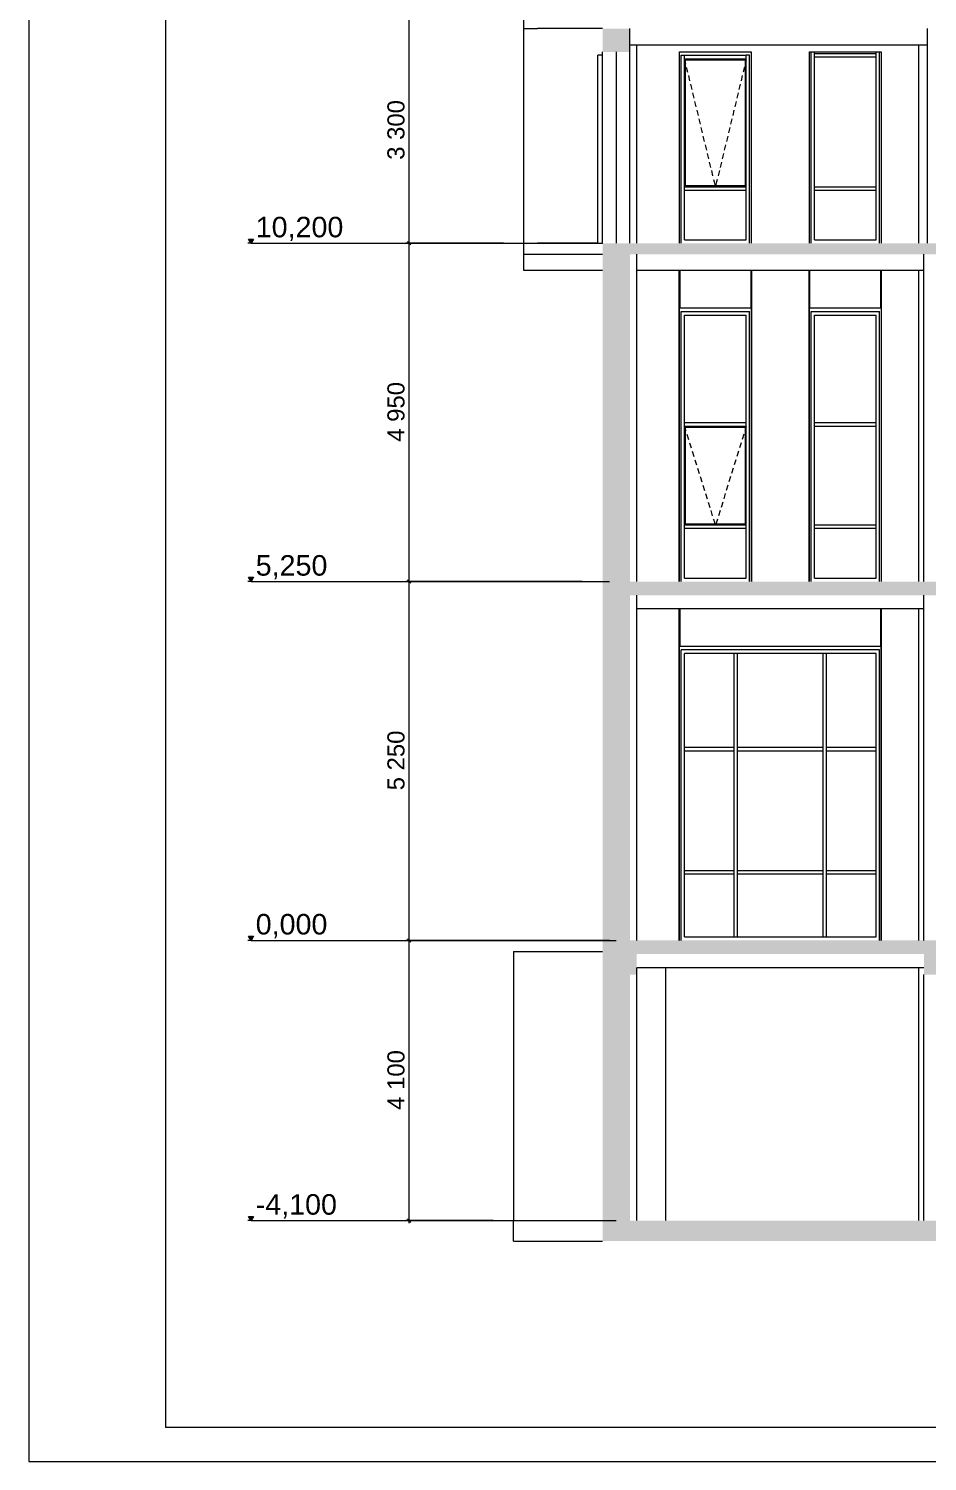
# Model space of a CAD drawing. Header units: millimetres. Extents: x 1499747 to 4230374, y -28481 to 441852.
# Drawn here: x 2338203 to 2351344, y -27406 to -6445 of the extents above; entities that cross this region are included whole.
import ezdxf
from ezdxf.xclip import XClip

# ---------------------------------------------------------------- set-up
doc = ezdxf.new("R2010")
doc.units = ezdxf.units.MM
doc.header["$MEASUREMENT"] = 0
doc.header["$XCLIPFRAME"] = 0
for name, color, linetype, lineweight in [('1 Разрез_23_0_Ном._пера__7_Ном._пера__7', 7, 'Continuous', 18), ('1 Разрез_23_Витражные окна_Ном._пера__1_Ном._пера__7', 7, 'Continuous', 18), ('1 Разрез_23_Витражные окна_Ном._пера__92_Ном._пера__233', 233, 'Continuous', 18), ('1 Разрез_23_Конструктив - Балки_Ном._пера__10_Ном._пера__134', 134, 'Continuous', 18), ('1 Разрез_23_Конструктив - Балки_Ном._пера__7', 7, 'Continuous', 18), ('1 Разрез_23_Конструктив - Колонны_Ном._пера__8_Ном._пера__12', 12, 'Continuous', 18), ('1 Разрез_23_Конструктив - Перекрытия_Ном._пера__1_Ном._пера__7', 7, 'Continuous', 18), ('1 Разрез_23_Конструктив - Перекрытия_Ном._пера__7', 7, 'Continuous', 18), ('1 Разрез_23_Конструктив - Перекрытия_Ном._пера__89_Ном._пера__111', 111, 'Continuous', 18), ('1 Разрез_23_Конструктив - Стена Кирпич Подвал_Ном._пера__1_Ном._пера__7', 7, 'Continuous', 18), ('1 Разрез_23_Конструктив - Стены Ненесущие Газоблок_Ном._пера__87_Ном._пера__251', 251, 'Continuous', 18), ('1 Разрез_23_Конструктив - Стены Несущие_Ном._пера__7', 7, 'Continuous', 18), ('1 Разрез_23_Конструктив - Стены Несущие_Ном._пера__87_Ном._пера__251', 251, 'Continuous', 18), ('1 Разрез_23_Окна Archicad_Ном._пера__87_Ном._пера__251', 251, 'Continuous', 18), ('1 Разрез_23_Размер - ГКЛ перегородки_Ном._пера__1_Ном._пера__7', 7, 'Continuous', 18), ('1 Разрез_23_Размер - Общий_Ном._пера__1_Ном._пера__7', 7, 'Continuous', 18)]:
    doc.layers.add(name, color=color, linetype=linetype, lineweight=lineweight)
doc.layers.add('Чертеж и Рисунок', color=7, linetype='Continuous')
doc.styles.add('СГЕНЕРИР_СТИЛЬ_2', font='arial.ttf')

# ---------------------------------------------------------------- blocks, each defined once
blk = doc.blocks.new('Чертеж_1_23', base_point=(1274000, 29700))
at = {"layer": '1 Разрез_23_Конструктив - Балки_Ном._пера__7', "linetype": 'Continuous'}
for points in [[(1240792, 21230), (1240392, 21230), (1240392, 20890), (1240792, 20890)], [(1240792, 17930), (1240392, 17930), (1240392, 17590), (1240792, 17590)], [(1240792, 12940), (1240392, 12940), (1240392, 12640), (1240792, 12640)], [(1240892, 7730), (1240392, 7730), (1240392, 7390), (1240892, 7390)], [(1245592, 7730), (1245092, 7730), (1245092, 7390), (1245592, 7390)]]:
    blk.add_hatch(color=256, dxfattribs=at).paths.add_polyline_path(points)
at = {"layer": '1 Разрез_23_Конструктив - Перекрытия_Ном._пера__7', "linetype": 'Continuous'}
for points in [[(1240392, 18090), (1240392, 17930), (1256659, 17930), (1256659, 18090)], [(1240392, 12940), (1256659, 12940), (1256659, 13140), (1240392, 13140)], [(1240392, 7890), (1240392, 7730), (1240892, 7730), (1240892, 7690), (1245092, 7690), (1245092, 7730), (1245592, 7730), (1245592, 7690), (1249792, 7690), (1249792, 7730), (1250292, 7730), (1250292, 7690), (1254492, 7690), (1254492, 7730), (1254992, 7730), (1254992, 7690), (1256659, 7690), (1256659, 7890)], [(1240392, 3790), (1240392, 3490), (1256659, 3490), (1256659, 3790)]]:
    blk.add_hatch(color=256, dxfattribs=at).paths.add_polyline_path(points)
at = {"layer": '1 Разрез_23_Конструктив - Стены Несущие_Ном._пера__7', "linetype": 'Continuous'}
for points in [[(1240792, 17590), (1240392, 17590), (1240392, 13140), (1240792, 13140)], [(1240792, 7890), (1240792, 12640), (1240392, 12640), (1240392, 7890)], [(1240792, 7390), (1240392, 7390), (1240392, 3790), (1240792, 3790)]]:
    blk.add_hatch(color=256, dxfattribs=at).paths.add_polyline_path(points)
at = {"layer": '1 Разрез_23_Размер - ГКЛ перегородки_Ном._пера__1_Ном._пера__7', "linetype": 'Continuous'}
for points in [[(1235253, 18090), (1235289, 18152), (1235217, 18152)], [(1235253, 13140), (1235289, 13202), (1235217, 13202)], [(1235253, 7890), (1235289, 7952), (1235217, 7952)], [(1235253, 3790), (1235289, 3852), (1235217, 3852)]]:
    blk.add_hatch(color=256, dxfattribs=at).paths.add_polyline_path(points)
at = {"layer": '1 Разрез_23_0_Ном._пера__7_Ном._пера__7', "linetype": 'Continuous', "flags": 128}
for points in [[(1232000, 59668), (1232000, 268)], [(1232000, 268), (1316000, 268)]]:
    blk.add_lwpolyline(points, dxfattribs=at)
blk.add_lwpolyline([(1234000, 59168), (1234000, 768), (1315500, 768), (1315500, 59168)], close=True, dxfattribs=at)
at = {"layer": '1 Разрез_23_Витражные окна_Ном._пера__1_Ном._пера__7', "linetype": 'Continuous'}
for p, q in [((1240392, 20840), (1240322, 20840)), ((1240322, 20490), (1240322, 20840)), ((1240392, 20490), (1240392, 20840)), ((1241542, 20840), (1241592, 20840)), ((1241542, 20390), (1241542, 20840)), ((1241592, 20790), (1241592, 20840)), ((1241592, 20840), (1242492, 20840)), ((1241592, 20390), (1241592, 20790)), ((1241592, 20790), (1242492, 20790)), ((1241607, 20775), (1242477, 20775)), ((1241607, 18930), (1241607, 20775)), ((1242477, 20775), (1242477, 18930)), ((1242542, 20840), (1242492, 20840)), ((1242492, 20790), (1242492, 20840)), ((1242492, 20390), (1242492, 20790)), ((1242542, 20390), (1242542, 20840)), ((1243442, 20840), (1243442, 20890)), ((1243442, 20390), (1243442, 20840)), ((1243492, 20865), (1243492, 20890)), ((1243492, 20840), (1243492, 20865)), ((1243492, 20865), (1244392, 20865)), ((1243492, 20815), (1243492, 20840)), ((1243492, 20815), (1244392, 20815)), ((1243492, 20390), (1243492, 20815)), ((1244392, 20865), (1244392, 20890)), ((1244392, 20840), (1244392, 20865)), ((1244392, 20815), (1244392, 20840)), ((1244392, 20390), (1244392, 20815)), ((1244442, 20840), (1244442, 20890)), ((1244442, 20390), (1244442, 20840)), ((1240322, 19090), (1240322, 20490)), ((1240392, 19090), (1240392, 20490)), ((1241542, 18890), (1241542, 20390)), ((1241592, 18915), (1241592, 20390)), ((1242492, 18915), (1242492, 20390)), ((1242542, 18890), (1242542, 20390)), ((1243442, 18890), (1243442, 20390)), ((1243492, 18915), (1243492, 20390)), ((1244392, 18915), (1244392, 20390)), ((1244442, 18890), (1244442, 20390)), ((1240322, 18890), (1240322, 19090)), ((1240392, 18890), (1240392, 19090)), ((1240322, 18090), (1240322, 18890)), ((1240392, 18090), (1240392, 18890)), ((1241542, 18090), (1241542, 18890)), ((1241592, 18915), (1242492, 18915)), ((1241592, 18890), (1241592, 18915)), ((1241592, 18865), (1241592, 18890)), ((1242477, 18930), (1241607, 18930)), ((1242492, 18890), (1242492, 18915)), ((1242492, 18865), (1242492, 18890)), ((1242542, 18090), (1242542, 18890)), ((1243442, 18090), (1243442, 18890)), ((1243492, 18915), (1244392, 18915)), ((1243492, 18890), (1243492, 18915)), ((1243492, 18865), (1243492, 18890)), ((1244392, 18890), (1244392, 18915)), ((1244392, 18865), (1244392, 18890)), ((1244442, 18090), (1244442, 18890)), ((1241592, 18865), (1242492, 18865)), ((1241592, 18140), (1241592, 18865)), ((1242492, 18140), (1242492, 18865)), ((1243492, 18865), (1244392, 18865)), ((1243492, 18140), (1243492, 18865)), ((1244392, 18140), (1244392, 18865)), ((1240322, 18090), (1240392, 18090)), ((1241592, 18140), (1242492, 18140)), ((1243492, 18140), (1244392, 18140)), ((1241542, 17090), (1242542, 17090)), ((1241542, 15440), (1241542, 17090)), ((1241592, 17040), (1242492, 17040)), ((1241592, 15465), (1241592, 17040)), ((1242492, 15465), (1242492, 17040)), ((1242542, 15440), (1242542, 17090)), ((1243442, 17090), (1244442, 17090)), ((1243442, 15440), (1243442, 17090)), ((1243492, 17040), (1244392, 17040)), ((1243492, 15465), (1243492, 17040)), ((1244392, 15465), (1244392, 17040)), ((1244442, 15440), (1244442, 17090)), ((1241542, 13940), (1241542, 15440)), ((1241592, 15440), (1241592, 15465)), ((1241592, 15465), (1242492, 15465)), ((1241592, 15415), (1241592, 15440)), ((1241592, 13965), (1241592, 15415)), ((1241592, 15415), (1242492, 15415)), ((1241607, 15400), (1242477, 15400)), ((1241607, 13980), (1241607, 15400)), ((1242477, 15400), (1242477, 13980)), ((1242492, 15440), (1242492, 15465)), ((1242492, 15415), (1242492, 15440)), ((1242492, 13940), (1242492, 15415)), ((1242542, 13940), (1242542, 15440)), ((1243442, 13940), (1243442, 15440)), ((1243492, 15440), (1243492, 15465)), ((1243492, 15465), (1244392, 15465)), ((1243492, 15415), (1243492, 15440)), ((1243492, 13965), (1243492, 15415)), ((1243492, 15415), (1244392, 15415)), ((1244392, 15440), (1244392, 15465)), ((1244392, 15415), (1244392, 15440)), ((1244392, 13940), (1244392, 15415)), ((1244442, 13940), (1244442, 15440)), ((1241542, 13140), (1241542, 13940)), ((1241592, 13940), (1241592, 13965)), ((1242492, 13965), (1241592, 13965)), ((1241592, 13915), (1241592, 13940)), ((1242492, 13915), (1241592, 13915)), ((1241592, 13190), (1241592, 13915)), ((1242477, 13980), (1241607, 13980)), ((1242492, 13190), (1242492, 13940)), ((1242542, 13140), (1242542, 13940)), ((1243442, 13140), (1243442, 13940)), ((1243492, 13940), (1243492, 13965)), ((1244392, 13965), (1243492, 13965)), ((1243492, 13915), (1243492, 13940)), ((1244392, 13915), (1243492, 13915)), ((1243492, 13190), (1243492, 13915)), ((1244392, 13190), (1244392, 13940)), ((1244442, 13140), (1244442, 13940)), ((1241592, 13190), (1242492, 13190)), ((1243492, 13190), (1244392, 13190)), ((1241542, 11190), (1241542, 12140)), ((1242342, 12140), (1241542, 12140)), ((1241592, 11190), (1241592, 12090)), ((1242317, 12090), (1241592, 12090)), ((1242342, 12090), (1242317, 12090)), ((1242317, 11190), (1242317, 12090)), ((1242992, 12140), (1242342, 12140)), ((1242367, 12090), (1242342, 12090)), ((1242367, 11190), (1242367, 12090)), ((1242992, 12090), (1242367, 12090)), ((1243642, 12140), (1242992, 12140)), ((1243617, 12090), (1242992, 12090)), ((1243642, 12090), (1243617, 12090)), ((1243617, 11190), (1243617, 12090)), ((1244442, 12140), (1243642, 12140)), ((1243667, 12090), (1243642, 12090)), ((1243667, 11190), (1243667, 12090)), ((1244392, 12090), (1243667, 12090)), ((1244392, 11190), (1244392, 12090)), ((1244442, 11190), (1244442, 12140)), ((1241542, 10690), (1241542, 11190)), ((1241592, 10690), (1241592, 11190)), ((1242317, 10715), (1242317, 11190)), ((1242367, 10715), (1242367, 11190)), ((1243617, 10715), (1243617, 11190)), ((1243667, 10715), (1243667, 11190)), ((1244392, 10690), (1244392, 11190)), ((1244442, 10690), (1244442, 11190)), ((1241592, 10715), (1242317, 10715)), ((1242317, 10690), (1242317, 10715)), ((1242367, 10690), (1242367, 10715)), ((1242367, 10715), (1242992, 10715)), ((1242992, 10715), (1243617, 10715)), ((1243617, 10690), (1243617, 10715)), ((1243667, 10690), (1243667, 10715)), ((1243667, 10715), (1244392, 10715)), ((1241542, 10290), (1241542, 10690)), ((1241592, 10290), (1241592, 10690)), ((1241592, 10665), (1242317, 10665)), ((1242317, 10665), (1242317, 10690)), ((1242317, 10290), (1242317, 10665)), ((1242367, 10665), (1242367, 10690)), ((1242367, 10665), (1242992, 10665)), ((1242367, 10290), (1242367, 10665)), ((1242992, 10665), (1243617, 10665)), ((1243617, 10665), (1243617, 10690)), ((1243617, 10290), (1243617, 10665)), ((1243667, 10665), (1243667, 10690)), ((1243667, 10665), (1244392, 10665)), ((1243667, 10290), (1243667, 10665)), ((1244392, 10290), (1244392, 10690)), ((1244442, 10290), (1244442, 10690)), ((1241542, 8890), (1241542, 10290)), ((1241592, 8890), (1241592, 10290)), ((1242317, 8915), (1242317, 10290)), ((1242367, 8915), (1242367, 10290)), ((1243617, 8915), (1243617, 10290)), ((1243667, 8915), (1243667, 10290)), ((1244392, 8890), (1244392, 10290)), ((1244442, 8890), (1244442, 10290)), ((1241542, 7890), (1241542, 8890)), ((1241592, 8915), (1242317, 8915)), ((1241592, 7940), (1241592, 8890)), ((1241592, 8865), (1242317, 8865)), ((1242317, 8890), (1242317, 8915)), ((1242317, 8865), (1242317, 8890)), ((1242317, 7940), (1242317, 8865)), ((1242367, 8890), (1242367, 8915)), ((1242367, 8915), (1242992, 8915)), ((1242367, 8865), (1242367, 8890)), ((1242367, 7940), (1242367, 8865)), ((1242367, 8865), (1242992, 8865)), ((1242992, 8915), (1243617, 8915)), ((1242992, 8865), (1243617, 8865)), ((1243617, 8890), (1243617, 8915)), ((1243617, 8865), (1243617, 8890)), ((1243617, 7940), (1243617, 8865)), ((1243667, 8890), (1243667, 8915)), ((1243667, 8915), (1244392, 8915)), ((1243667, 8865), (1243667, 8890)), ((1243667, 7940), (1243667, 8865)), ((1243667, 8865), (1244392, 8865)), ((1244392, 7940), (1244392, 8890)), ((1244442, 7890), (1244442, 8890)), ((1241592, 7940), (1242342, 7940)), ((1242342, 7940), (1242992, 7940)), ((1242992, 7940), (1243617, 7940)), ((1243617, 7940), (1243642, 7940)), ((1243642, 7940), (1243667, 7940)), ((1243667, 7940), (1244392, 7940))]:
    blk.add_line(p, q, dxfattribs=at)
at = {"layer": '1 Разрез_23_Витражные окна_Ном._пера__92_Ном._пера__233', "linetype": 'Continuous'}
for p, q in [((1241592, 20774), (1241605, 20717)), ((1242492, 20774), (1242478, 20717)), ((1241617, 20668), (1241636, 20591)), ((1242466, 20668), (1242447, 20591)), ((1241648, 20542), (1241666, 20464)), ((1241678, 20416), (1241697, 20338)), ((1242405, 20416), (1242386, 20338)), ((1242435, 20542), (1242417, 20464)), ((1241709, 20289), (1241727, 20211)), ((1241739, 20163), (1241758, 20085)), ((1242344, 20163), (1242325, 20085)), ((1242374, 20289), (1242356, 20211)), ((1241770, 20036), (1241788, 19959)), ((1242313, 20036), (1242295, 19959)), ((1241800, 19910), (1241819, 19832)), ((1241831, 19784), (1241849, 19706)), ((1242252, 19784), (1242234, 19706)), ((1242283, 19910), (1242264, 19832)), ((1241861, 19657), (1241880, 19580)), ((1241892, 19531), (1241910, 19453)), ((1242191, 19531), (1242173, 19453)), ((1242222, 19657), (1242203, 19580)), ((1241922, 19405), (1241941, 19327)), ((1242161, 19405), (1242142, 19327)), ((1241953, 19278), (1241971, 19200)), ((1241983, 19152), (1242002, 19074)), ((1242100, 19152), (1242081, 19074)), ((1242130, 19278), (1242112, 19200)), ((1242014, 19025), (1242023, 18987)), ((1242023, 18987), (1242037, 18930)), ((1242037, 18930), (1242040, 18915)), ((1242046, 18930), (1242043, 18915)), ((1242060, 18987), (1242046, 18930)), ((1242069, 19025), (1242060, 18987)), ((1241592, 15404), (1241607, 15355)), ((1241607, 15355), (1241611, 15343)), ((1242477, 15355), (1242473, 15343)), ((1242492, 15404), (1242477, 15355)), ((1241626, 15296), (1241649, 15219)), ((1241664, 15171), (1241688, 15095)), ((1242420, 15171), (1242396, 15095)), ((1242458, 15296), (1242434, 15219)), ((1241703, 15047), (1241727, 14971)), ((1241742, 14923), (1241765, 14847)), ((1242342, 14923), (1242318, 14847)), ((1242381, 15047), (1242357, 14971)), ((1241780, 14799), (1241804, 14723)), ((1241819, 14675), (1241843, 14599)), ((1242265, 14675), (1242241, 14599)), ((1242303, 14799), (1242280, 14723)), ((1241858, 14551), (1241881, 14474)), ((1242226, 14551), (1242202, 14474)), ((1241896, 14427), (1241920, 14350)), ((1241935, 14303), (1241959, 14226)), ((1242149, 14303), (1242125, 14226)), ((1242187, 14427), (1242164, 14350)), ((1241974, 14179), (1241997, 14102)), ((1242012, 14054), (1242018, 14036)), ((1242071, 14054), (1242066, 14036)), ((1242110, 14179), (1242086, 14102)), ((1242018, 14036), (1242036, 13980)), ((1242036, 13980), (1242040, 13965)), ((1242048, 13980), (1242043, 13965)), ((1242066, 14036), (1242048, 13980))]:
    blk.add_line(p, q, dxfattribs=at)
at = {"layer": '1 Разрез_23_Конструктив - Балки_Ном._пера__10_Ном._пера__134', "linetype": 'Continuous'}
for p, q in [((1245142, 20990), (1240792, 20990)), ((1239242, 17690), (1239242, 17930)), ((1240392, 17690), (1239242, 17690)), ((1245092, 17690), (1240892, 17690)), ((1245092, 12740), (1240892, 12740)), ((1245092, 7490), (1240892, 7490))]:
    blk.add_line(p, q, dxfattribs=at)
at = {"layer": '1 Разрез_23_Конструктив - Колонны_Ном._пера__8_Ном._пера__12', "linetype": 'Continuous'}
for p, q in [((1240792, 18090), (1240792, 21230)), ((1245142, 18090), (1245142, 21230)), ((1240892, 18090), (1240892, 20990)), ((1245017, 18090), (1245017, 20990)), ((1240892, 13140), (1240892, 17930)), ((1245092, 13140), (1245092, 17930)), ((1245017, 13140), (1245017, 17690)), ((1240892, 7890), (1240892, 12940)), ((1245092, 7890), (1245092, 12940)), ((1245017, 7890), (1245017, 12740)), ((1240892, 3790), (1240892, 7390)), ((1245017, 3790), (1245017, 7490)), ((1245092, 3790), (1245092, 7390))]:
    blk.add_line(p, q, dxfattribs=at)
at = {"layer": '1 Разрез_23_Конструктив - Перекрытия_Ном._пера__1_Ном._пера__7', "linetype": 'Continuous'}
for p, q in [((1239242, 21230), (1239242, 21390)), ((1239242, 18090), (1239442, 18090)), ((1239242, 17930), (1239242, 18090)), ((1239242, 17930), (1240392, 17930))]:
    blk.add_line(p, q, dxfattribs=at)
at = {"layer": '1 Разрез_23_Конструктив - Перекрытия_Ном._пера__89_Ном._пера__111', "linetype": 'Continuous'}
for q in [(1239092, 3790), (1240392, 3490)]:
    blk.add_line((1239092, 3490), q, dxfattribs=at)
at = {"layer": '1 Разрез_23_Конструктив - Стена Кирпич Подвал_Ном._пера__1_Ном._пера__7', "linetype": 'Continuous'}
for p, q in [((1240892, 3790), (1240892, 7490)), ((1241317, 3790), (1241317, 7490))]:
    blk.add_line(p, q, dxfattribs=at)
at = {"layer": '1 Разрез_23_Конструктив - Стены Ненесущие Газоблок_Ном._пера__87_Ном._пера__251', "linetype": 'Continuous'}
for p, q in [((1239242, 18090), (1239242, 21230)), ((1239242, 21230), (1239442, 21230)), ((1240392, 21230), (1239442, 21230)), ((1240322, 18090), (1239442, 18090)), ((1241515, 13140), (1241515, 17690)), ((1241517, 13140), (1241517, 17690)), ((1241520, 17690), (1241520, 17140)), ((1242564, 17140), (1242564, 17690)), ((1242567, 17140), (1242567, 17690)), ((1242568, 17690), (1242568, 13140)), ((1243415, 13140), (1243415, 17690)), ((1243417, 13140), (1243417, 17690)), ((1243420, 17690), (1243420, 17140)), ((1244464, 17140), (1244464, 17690)), ((1244467, 17140), (1244467, 17690)), ((1244468, 17690), (1244468, 13140)), ((1241515, 7890), (1241515, 12740)), ((1241517, 7890), (1241517, 12740)), ((1241520, 12740), (1241520, 12190)), ((1244464, 12190), (1244464, 12740)), ((1244467, 7890), (1244467, 12740)), ((1244468, 12740), (1244468, 7890))]:
    blk.add_line(p, q, dxfattribs=at)
at = {"layer": '1 Разрез_23_Конструктив - Стены Несущие_Ном._пера__87_Ном._пера__251', "linetype": 'Continuous'}
for q in [(1240392, 7730), (1239092, 3790)]:
    blk.add_line((1239092, 7730), q, dxfattribs=at)
at = {"layer": '1 Разрез_23_Окна Archicad_Ном._пера__87_Ном._пера__251', "linetype": 'Continuous'}
for p, q in [((1240392, 20840), (1240392, 20890)), ((1240592, 20890), (1240592, 18090)), ((1241517, 20890), (1242567, 20890)), ((1241517, 18090), (1241517, 20890)), ((1242567, 20890), (1242567, 18090)), ((1243417, 18090), (1243417, 20890)), ((1243417, 20890), (1244467, 20890)), ((1244467, 20890), (1244467, 18090)), ((1241517, 17140), (1241517, 17140)), ((1241518, 17140), (1241517, 17140)), ((1241519, 17140), (1241518, 17140)), ((1241520, 17140), (1241519, 17140)), ((1242564, 17140), (1241520, 17140)), ((1242564, 17140), (1242564, 17140)), ((1242565, 17140), (1242564, 17140)), ((1242566, 17140), (1242565, 17140)), ((1242567, 17140), (1242566, 17140)), ((1242567, 17140), (1242567, 13140)), ((1243418, 17140), (1243417, 17140)), ((1243417, 17140), (1243417, 17140)), ((1243419, 17140), (1243418, 17140)), ((1243420, 17140), (1243419, 17140)), ((1244464, 17140), (1243420, 17140)), ((1244465, 17140), (1244464, 17140)), ((1244464, 17140), (1244464, 17140)), ((1244466, 17140), (1244465, 17140)), ((1244467, 17140), (1244466, 17140)), ((1244467, 17140), (1244467, 13140)), ((1241518, 12190), (1241517, 12190)), ((1241517, 12190), (1241517, 12190)), ((1241519, 12190), (1241518, 12190)), ((1241520, 12190), (1241519, 12190)), ((1244464, 12190), (1241520, 12190)), ((1244465, 12190), (1244464, 12190)), ((1244464, 12190), (1244464, 12190)), ((1244466, 12190), (1244465, 12190)), ((1244466, 12190), (1244467, 12190))]:
    blk.add_line(p, q, dxfattribs=at)
at = {"layer": '1 Разрез_23_Размер - ГКЛ перегородки_Ном._пера__1_Ном._пера__7', "linetype": 'Continuous'}
for p, q in [((1235253, 18090), (1235206, 18090)), ((1235253, 18090), (1235217, 18152)), ((1235217, 18152), (1235289, 18152)), ((1235289, 18152), (1235253, 18090)), ((1235253, 18090), (1240342, 18090)), ((1235253, 13140), (1235206, 13140)), ((1235253, 13140), (1235217, 13202)), ((1235217, 13202), (1235289, 13202)), ((1235289, 13202), (1235253, 13140)), ((1235253, 13140), (1240492, 13140)), ((1235253, 7890), (1235206, 7890)), ((1235253, 7890), (1235217, 7952)), ((1235217, 7952), (1235289, 7952)), ((1235289, 7952), (1235253, 7890)), ((1235253, 7890), (1240592, 7890)), ((1235253, 3790), (1235206, 3790)), ((1235253, 3790), (1235217, 3852)), ((1235217, 3852), (1235289, 3852)), ((1235289, 3852), (1235253, 3790)), ((1235253, 3790), (1240592, 3790))]:
    blk.add_line(p, q, dxfattribs=at)
at = {"layer": '1 Разрез_23_Размер - Общий_Ном._пера__1_Ном._пера__7', "linetype": 'Continuous'}
for p, q in [((1237564, 18090), (1237564, 21390)), ((1238942, 18090), (1237517, 18090)), ((1238942, 18090), (1237517, 18090)), ((1237539, 18115), (1237589, 18065)), ((1237539, 18115), (1237589, 18065)), ((1237564, 13140), (1237564, 18090)), ((1240092, 13140), (1237517, 13140)), ((1240092, 13140), (1237517, 13140)), ((1237539, 13165), (1237589, 13115)), ((1237539, 13165), (1237589, 13115)), ((1237564, 7890), (1237564, 13140)), ((1240492, 7890), (1237517, 7890)), ((1240492, 7890), (1237517, 7890)), ((1237539, 7915), (1237589, 7865)), ((1237539, 7915), (1237589, 7865)), ((1237564, 3790), (1237564, 7890)), ((1238792, 3790), (1237517, 3790)), ((1237539, 3815), (1237589, 3765)), ((1237564, 3752), (1237564, 3790))]:
    blk.add_line(p, q, dxfattribs=at)
at = {"layer": '1 Разрез_23_Размер - ГКЛ перегородки_Ном._пера__1_Ном._пера__7', "linetype": 'Continuous', "char_height": 300, "attachment_point": 7, "style": 'СГЕНЕРИР_СТИЛЬ_2'}
for s, insert in [('\\A1;{\\pql;\\fArial|b0|i0|c204|p0;\\W1.000000;10,200}', (1235320, 18121)), ('\\A1;{\\pql;\\fArial|b0|i0|c204|p0;\\W1.000000;5,250}', (1235320, 13171)), ('\\A1;{\\pql;\\fArial|b0|i0|c204|p0;\\W1.000000;0,000}', (1235320, 7921)), ('\\A1;{\\pql;\\fArial|b0|i0|c204|p0;\\W1.000000;-4,100}', (1235320, 3821))]:
    blk.add_mtext(s, dxfattribs=dict(at, insert=insert))
at = {"layer": '1 Разрез_23_Размер - Общий_Ном._пера__1_Ном._пера__7', "linetype": 'Continuous', "char_height": 250, "attachment_point": 7, "rotation": 90, "style": 'СГЕНЕРИР_СТИЛЬ_2'}
for s, insert in [('\\A1;{\\pql;\\fArial|b0|i0|c204|p0;\\W1.000000;3\xa0300}', (1237499, 19311)), ('\\A1;{\\pql;\\fArial|b0|i0|c204|p0;\\W1.000000;4\xa0950}', (1237499, 15186)), ('\\A1;{\\pql;\\fArial|b0|i0|c204|p0;\\W1.000000;5\xa0250}', (1237499, 10086)), ('\\A1;{\\pql;\\fArial|b0|i0|c204|p0;\\W1.000000;4\xa0100}', (1237499, 5411))]:
    blk.add_mtext(s, dxfattribs=dict(at, insert=insert))

msp = doc.modelspace()

# ---------------------------------------------------------------- block references
at = {"layer": 'Чертеж и Рисунок', "linetype": 'Continuous'}
ref = msp.add_blockref('Чертеж_1_23', (2380202.85824, 2025.38887), dxfattribs=at)
XClip(ref).set_block_clipping_path([(1232000, -268.1255947253), (1316000, 59668.1255947259)])

doc.saveas('drawing.dxf')
